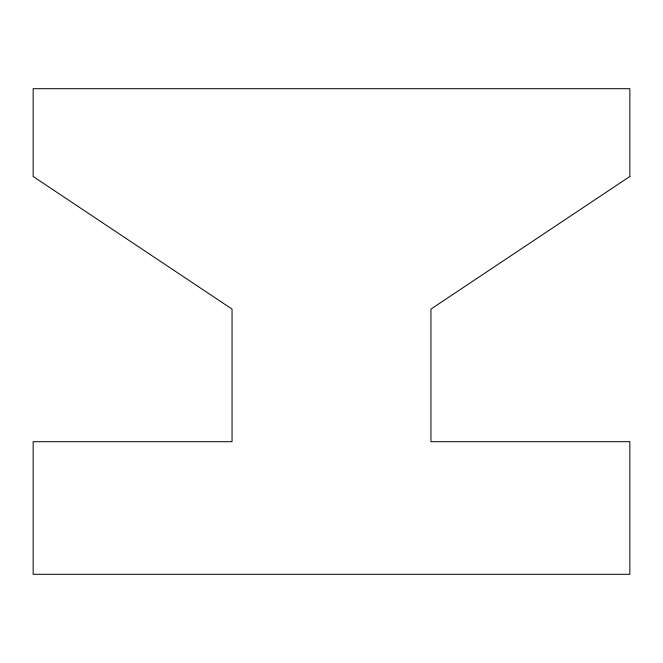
<?xml version="1.0" encoding="UTF-8"?>
<svg xmlns="http://www.w3.org/2000/svg" width="663" height="663" viewBox="0 0 663 663"><rect width="100%" height="100%" fill="white"/><g stroke="black" fill="none" stroke-linecap="round" stroke-linejoin="round"><path stroke-width="0.99" d="M629.85 176.499L430.95 309.099L430.95 441.699L629.85 441.699L629.85 574.299L33.15 574.299L33.15 441.699L232.05 441.699L232.05 309.099L33.15 176.499L33.15 88.701L629.85 88.701L629.85 176.499"/></g></svg>
